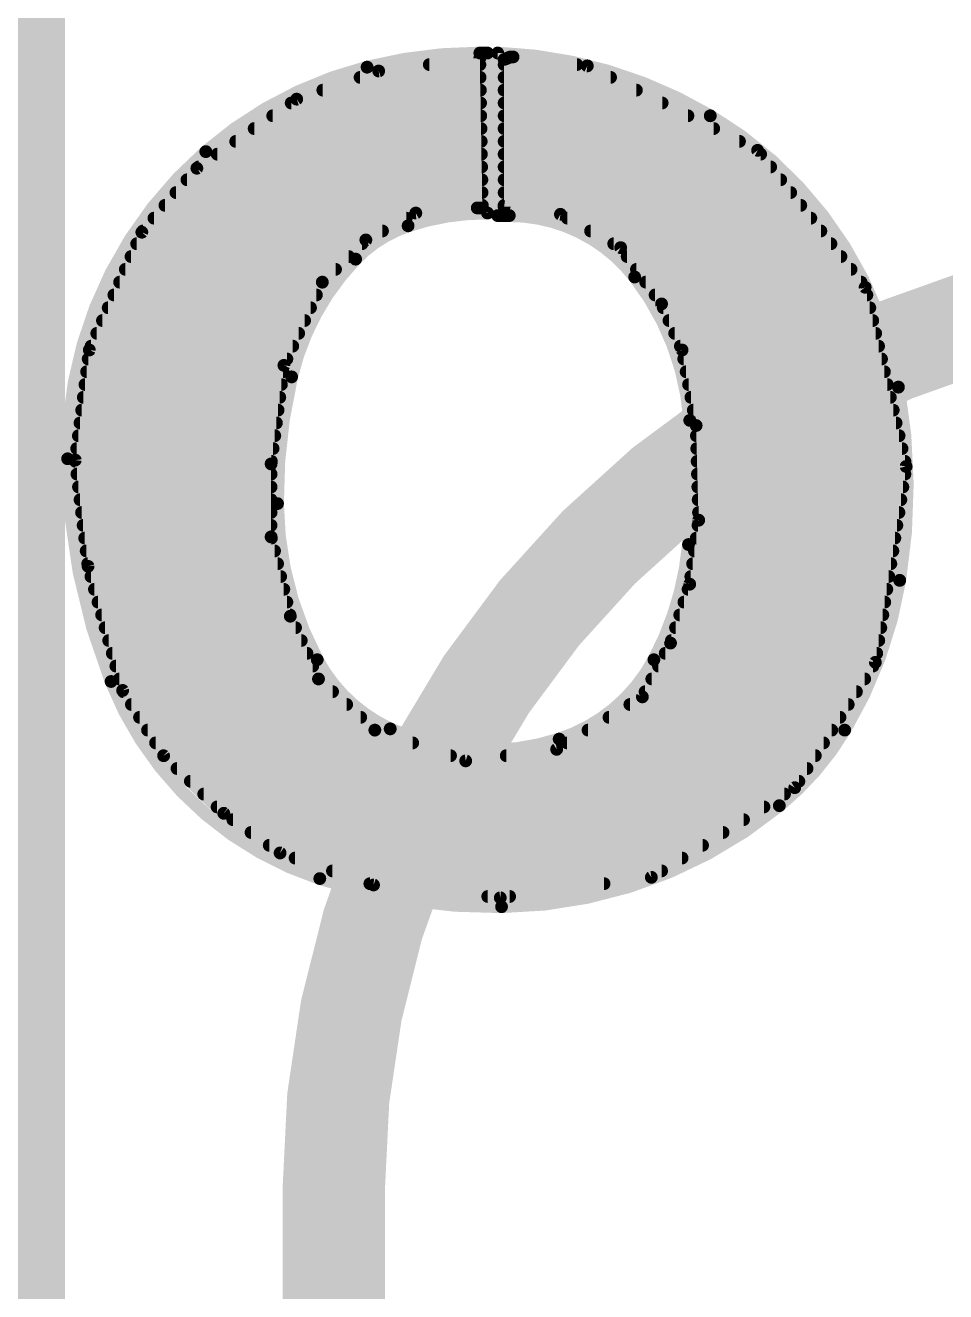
# Model space of a CAD drawing. Extents: x 0 to 48, y -23 to 79.
# Drawn here: x 17.168 to 18.994, y 39.907 to 42.42 of the extents above; entities that cross this region are included whole.
import ezdxf

# ---------------------------------------------------------------- set-up
doc = ezdxf.new("R2010")
doc.units = 0
for name, color, linetype in [('1', 12, 'CONTINUOUS'), ('16', 132, 'CONTINUOUS'), ('22', 40, 'CONTINUOUS')]:
    doc.layers.add(name, color=color, linetype=linetype)

msp = doc.modelspace()

# ---------------------------------------------------------------- linework, layer by layer
at = {"layer": '1'}
for points, const_width in [([(19.576, 41.91, 0.4142), (17.78, 40.114)], 0.2032), ([(17.8308, 40.114, 1), (17.7292, 40.114)], 0.1016), ([(17.7292, 40.114, 1), (17.8308, 40.114)], 0.1016)]:
    msp.add_lwpolyline(points, format="xyb", dxfattribs=dict(at, const_width=const_width))
at = {"layer": '1', "const_width": 0.2032}
msp.add_lwpolyline([(17.78, 40.114), (17.78, 31.006)], dxfattribs=at)
at = {"layer": '16', "const_width": 0.2032}
msp.add_lwpolyline([(17.145, 13.97), (17.145, 57.785)], dxfattribs=at)
at = {"layer": '22'}
for points, const_width in [([(18.0696, 42.3647, 0.0624), (17.846, 42.3367)], 0.0254), ([(18.0696, 42.371, 1), (18.0696, 42.3584)], 0.0127), ([(18.0696, 42.3584, 1), (18.0696, 42.371)], 0.0127), ([(18.0912, 42.3647, 1), (18.0785, 42.3647)], 0.0127), ([(18.0848, 42.3584, 1), (18.0848, 42.371)], 0.0127), ([(18.1115, 42.3647, 1), (18.0987, 42.3647)], 0.0127), ([(18.5268, 42.2402, 0.1246), (18.1051, 42.3647)], 0.0254), ([(18.1053, 42.371, 1), (18.1049, 42.3584)], 0.0127), ([(17.846, 42.3367, 0.1172), (17.526, 42.1691)], 0.0254), ([(17.8444, 42.3429, 1), (17.8476, 42.3305)], 0.0127), ([(17.8476, 42.3305, 1), (17.8444, 42.3429)], 0.0127), ([(17.9693, 42.3481, 1), (17.9693, 42.3355)], 0.0127), ([(18.0759, 42.3546, 1), (18.0633, 42.3544)], 0.0127), ([(18.0704, 42.3482, 1), (18.0688, 42.3608)], 0.0127), ([(18.0698, 42.3355, 1), (18.0698, 42.3481)], 0.0127), ([(18.1242, 42.352, 1), (18.1115, 42.352)], 0.0127), ([(18.1155, 42.3579, 1), (18.1201, 42.3461)], 0.0127), ([(18.1178, 42.3481, 1), (18.1178, 42.3355)], 0.0127), ([(18.1305, 42.3633, 1), (18.1305, 42.3507)], 0.0127), ([(18.1328, 42.3511, 1), (18.1282, 42.3629)], 0.0127), ([(18.1364, 42.3633, 1), (18.1348, 42.3507)], 0.0127), ([(18.1356, 42.3507, 1), (18.1356, 42.3633)], 0.0127), ([(18.2621, 42.3355, 1), (18.2621, 42.3481)], 0.0127), ([(18.2857, 42.345, 1), (18.2801, 42.3336)], 0.0127), ([(18.2821, 42.333, 1), (18.2837, 42.3456)], 0.0127), ([(17.832, 42.3227, 1), (17.832, 42.3101)], 0.0127), ([(17.8681, 42.3354, 1), (17.8697, 42.3228)], 0.0127), ([(17.871, 42.3231, 1), (17.8668, 42.3351)], 0.0127), ([(18.0702, 42.3101, 1), (18.0702, 42.3227)], 0.0127), ([(18.1178, 42.3227, 1), (18.1178, 42.3101)], 0.0127), ([(18.329, 42.3101, 1), (18.329, 42.3227)], 0.0127), ([(17.7581, 42.2974, 1), (17.7581, 42.2847)], 0.0127), ([(18.0707, 42.2847, 1), (18.0707, 42.2974)], 0.0127), ([(18.1178, 42.2974, 1), (18.1178, 42.2847)], 0.0127), ([(18.3802, 42.2847, 1), (18.3802, 42.2974)], 0.0127), ([(17.6953, 42.2719, 1), (17.6953, 42.2593)], 0.0127), ([(17.7042, 42.2792, 1), (17.7084, 42.2672)], 0.0127), ([(17.7099, 42.268, 1), (17.7027, 42.2784)], 0.0127), ([(18.0711, 42.2593, 1), (18.0711, 42.2719)], 0.0127), ([(18.1178, 42.2719, 1), (18.1178, 42.2593)], 0.0127), ([(18.4314, 42.2593, 1), (18.4314, 42.2719)], 0.0127), ([(17.6586, 42.2465, 1), (17.6586, 42.2339)], 0.0127), ([(18.0715, 42.2339, 1), (18.0715, 42.2465)], 0.0127), ([(18.1178, 42.2465, 1), (18.1178, 42.2339)], 0.0127), ([(18.4825, 42.2339, 1), (18.4825, 42.2465)], 0.0127), ([(18.9001, 41.7017, 0.2183), (18.5268, 42.2402)], 0.0254), ([(18.53, 42.2457, 1), (18.5236, 42.2347)], 0.0127), ([(18.5236, 42.2347, 1), (18.53, 42.2457)], 0.0127), ([(17.6219, 42.2212, 1), (17.6219, 42.2085)], 0.0127), ([(18.072, 42.2085, 1), (18.072, 42.2212)], 0.0127), ([(18.1178, 42.2212, 1), (18.1178, 42.2085)], 0.0127), ([(18.5337, 42.2085, 1), (18.5337, 42.2212)], 0.0127), ([(17.5852, 42.1957, 1), (17.5852, 42.1831)], 0.0127), ([(18.0724, 42.1831, 1), (18.0724, 42.1957)], 0.0127), ([(18.1178, 42.1957, 1), (18.1178, 42.1831)], 0.0127), ([(18.5848, 42.1831, 1), (18.5848, 42.1957)], 0.0127), ([(17.526, 42.1691, 0.2195), (17.2517, 41.5595)], 0.0254), ([(17.5218, 42.1739, 1), (17.5302, 42.1643)], 0.0127), ([(17.5302, 42.1643, 1), (17.5218, 42.1739)], 0.0127), ([(17.5485, 42.1703, 1), (17.5485, 42.1577)], 0.0127), ([(18.0728, 42.1577, 1), (18.0728, 42.1703)], 0.0127), ([(18.1178, 42.1703, 1), (18.1178, 42.1577)], 0.0127), ([(18.6257, 42.1755, 1), (18.6157, 42.1677)], 0.0127), ([(18.6179, 42.1659, 1), (18.6235, 42.1773)], 0.0127), ([(18.6267, 42.1577, 1), (18.6267, 42.1703)], 0.0127), ([(17.5046, 42.1413, 1), (17.5118, 42.1309)], 0.0127), ([(17.513, 42.132, 1), (17.5034, 42.1402)], 0.0127), ([(17.5118, 42.145, 1), (17.5118, 42.1323)], 0.0127), ([(18.0732, 42.1323, 1), (18.0732, 42.145)], 0.0127), ([(18.1178, 42.145, 1), (18.1178, 42.1323)], 0.0127), ([(18.6466, 42.1323, 1), (18.6466, 42.145)], 0.0127), ([(17.4885, 42.1195, 1), (17.4885, 42.1069)], 0.0127), ([(18.0737, 42.1069, 1), (18.0737, 42.1195)], 0.0127), ([(18.1178, 42.1195, 1), (18.1178, 42.1069)], 0.0127), ([(18.6666, 42.1069, 1), (18.6666, 42.1195)], 0.0127), ([(17.4667, 42.0941, 1), (17.4667, 42.0815)], 0.0127), ([(18.0741, 42.0815, 1), (18.0741, 42.0941)], 0.0127), ([(18.1178, 42.0941, 1), (18.1178, 42.0815)], 0.0127), ([(18.6865, 42.0815, 1), (18.6865, 42.0941)], 0.0127), ([(17.4448, 42.0688, 1), (17.4448, 42.0561)], 0.0127), ([(18.0745, 42.0561, 1), (18.0745, 42.0688)], 0.0127), ([(18.1178, 42.0688, 1), (18.1178, 42.0561)], 0.0127), ([(18.1187, 42.0662, 1), (18.1169, 42.0536)], 0.0127), ([(18.7064, 42.0561, 1), (18.7064, 42.0688)], 0.0127), ([(17.423, 42.0433, 1), (17.423, 42.0307)], 0.0127), ([(18.0848, 42.0472, 0.0828), (17.9273, 42.0218)], 0.0254), ([(17.9237, 42.0307, 1), (17.9237, 42.0433)], 0.0127), ([(17.9421, 42.0535, 1), (17.9431, 42.0409)], 0.0127), ([(17.9456, 42.0416, 1), (17.9396, 42.0528)], 0.0127), ([(18.0645, 42.0637, 1), (18.0645, 42.051)], 0.0127), ([(18.065, 42.051, 1), (18.064, 42.0636)], 0.0127), ([(18.0683, 42.0572, 1), (18.0809, 42.0574)], 0.0127), ([(18.0746, 42.051, 1), (18.0746, 42.0637)], 0.0127), ([(18.0785, 42.0472, 1), (18.0912, 42.0472)], 0.0127), ([(18.0848, 42.0409, 1), (18.0848, 42.0535)], 0.0127), ([(18.0987, 42.0421, 1), (18.1115, 42.0421)], 0.0127), ([(18.1051, 42.0485, 1), (18.1051, 42.0358)], 0.0127), ([(18.1115, 42.0599, 1), (18.1242, 42.0599)], 0.0127), ([(18.3769, 41.9202, 0.2316), (18.128, 42.0421)], 0.0254), ([(18.128, 42.0484, 1), (18.128, 42.0358)], 0.0127), ([(18.128, 42.0358, 1), (18.128, 42.0485)], 0.0127), ([(18.2327, 42.0502, 1), (18.2265, 42.039)], 0.0127), ([(18.2287, 42.0383, 1), (18.2305, 42.0509)], 0.0127), ([(18.2433, 42.0433, 1), (18.2433, 42.0307)], 0.0127), ([(18.7264, 42.0307, 1), (18.7264, 42.0433)], 0.0127), ([(17.4048, 42.0065, 1), (17.3932, 42.0117)], 0.0127), ([(17.4012, 42.0179, 1), (17.4012, 42.0053)], 0.0127), ([(17.9273, 42.0218, 0.1209), (17.8232, 41.9557)], 0.0254), ([(17.8765, 42.0053, 1), (17.8765, 42.0179)], 0.0127), ([(17.9253, 42.0278, 1), (17.9293, 42.0158)], 0.0127), ([(17.9293, 42.0158, 1), (17.9253, 42.0278)], 0.0127), ([(18.2893, 42.0179, 1), (18.2893, 42.0053)], 0.0127), ([(18.7463, 42.0053, 1), (18.7463, 42.0179)], 0.0127), ([(17.3888, 41.9926, 1), (17.3888, 41.9799)], 0.0127), ([(17.3942, 42.0132, 1), (17.4038, 42.005)], 0.0127), ([(17.8357, 41.9799, 1), (17.8357, 41.9926)], 0.0127), ([(17.8405, 41.9994, 1), (17.8465, 41.9882)], 0.0127), ([(17.8479, 41.9892, 1), (17.8391, 41.9984)], 0.0127), ([(18.3353, 41.9926, 1), (18.3353, 41.9799)], 0.0127), ([(18.7663, 41.9799, 1), (18.7663, 41.9926)], 0.0127), ([(17.3775, 41.9671, 1), (17.3775, 41.9545)], 0.0127), ([(17.8095, 41.9545, 1), (17.8095, 41.9671)], 0.0127), ([(18.3541, 41.9823, 1), (18.3439, 41.9749)], 0.0127), ([(18.3459, 41.973, 1), (18.3521, 41.9842)], 0.0127), ([(18.3619, 41.9671, 1), (18.3619, 41.9545)], 0.0127), ([(18.7862, 41.9545, 1), (18.7862, 41.9671)], 0.0127), ([(17.3662, 41.9417, 1), (17.3662, 41.9291)], 0.0127), ([(17.8232, 41.9557, 0.1342), (17.6962, 41.722)], 0.0254), ([(17.7833, 41.9291, 1), (17.7833, 41.9417)], 0.0127), ([(17.8186, 41.9601, 1), (17.8278, 41.9513)], 0.0127), ([(17.8278, 41.9513, 1), (17.8186, 41.9601)], 0.0127), ([(18.3804, 41.9417, 1), (18.3804, 41.9291)], 0.0127), ([(18.8062, 41.9291, 1), (18.8062, 41.9417)], 0.0127), ([(17.3549, 41.9164, 1), (17.3549, 41.9037)], 0.0127), ([(17.7527, 41.9146, 1), (17.7615, 41.9054)], 0.0127), ([(17.7629, 41.9073, 1), (17.7513, 41.9127)], 0.0127), ([(17.7571, 41.9037, 1), (17.7571, 41.9164)], 0.0127), ([(18.4861, 41.6357, 0.1478), (18.3769, 41.9202)], 0.0254), ([(18.3819, 41.9241, 1), (18.3719, 41.9163)], 0.0127), ([(18.3719, 41.9163, 1), (18.3819, 41.9241)], 0.0127), ([(18.3988, 41.9164, 1), (18.3988, 41.9037)], 0.0127), ([(18.8261, 41.9037, 1), (18.8261, 41.9164)], 0.0127), ([(17.3435, 41.8909, 1), (17.3435, 41.8783)], 0.0127), ([(17.7454, 41.8783, 1), (17.7454, 41.8909)], 0.0127), ([(18.4173, 41.8909, 1), (18.4173, 41.8783)], 0.0127), ([(18.8403, 41.9012, 1), (18.8279, 41.8984)], 0.0127), ([(18.8291, 41.8959, 1), (18.8391, 41.9037)], 0.0127), ([(18.8376, 41.8783, 1), (18.8376, 41.8909)], 0.0127), ([(17.3322, 41.8655, 1), (17.3322, 41.8529)], 0.0127), ([(17.7337, 41.8529, 1), (17.7337, 41.8655)], 0.0127), ([(18.436, 41.8694, 1), (18.4244, 41.8642)], 0.0127), ([(18.4251, 41.8631, 1), (18.4353, 41.8705)], 0.0127), ([(18.4336, 41.8655, 1), (18.4336, 41.8529)], 0.0127), ([(18.8434, 41.8529, 1), (18.8434, 41.8655)], 0.0127), ([(17.3209, 41.8402, 1), (17.3209, 41.8275)], 0.0127), ([(17.7219, 41.8275, 1), (17.7219, 41.8402)], 0.0127), ([(18.4449, 41.8402, 1), (18.4449, 41.8275)], 0.0127), ([(18.8492, 41.8275, 1), (18.8492, 41.8402)], 0.0127), ([(17.3096, 41.8147, 1), (17.3096, 41.8021)], 0.0127), ([(17.7102, 41.8021, 1), (17.7102, 41.8147)], 0.0127), ([(18.4562, 41.8147, 1), (18.4562, 41.8021)], 0.0127), ([(18.855, 41.8021, 1), (18.855, 41.8147)], 0.0127), ([(17.2983, 41.7893, 1), (17.2983, 41.7767)], 0.0127), ([(17.6985, 41.7767, 1), (17.6985, 41.7893)], 0.0127), ([(18.4675, 41.7893, 1), (18.4675, 41.7767)], 0.0127), ([(18.8608, 41.7767, 1), (18.8608, 41.7893)], 0.0127), ([(17.2926, 41.764, 1), (17.2926, 41.7513)], 0.0127), ([(17.3012, 41.7746, 1), (17.2886, 41.7762)], 0.0127), ([(17.2891, 41.778, 1), (17.3007, 41.7728)], 0.0127), ([(17.6868, 41.7513, 1), (17.6868, 41.764)], 0.0127), ([(18.4771, 41.7766, 1), (18.4647, 41.7742)], 0.0127), ([(18.4651, 41.7728, 1), (18.4767, 41.778)], 0.0127), ([(18.4742, 41.764, 1), (18.4742, 41.7513)], 0.0127), ([(18.8666, 41.7513, 1), (18.8666, 41.764)], 0.0127), ([(17.2894, 41.7385, 1), (17.2894, 41.7259)], 0.0127), ([(17.6751, 41.7476, 1), (17.6867, 41.7422)], 0.0127), ([(17.6872, 41.7441, 1), (17.6746, 41.7457)], 0.0127), ([(17.6792, 41.7259, 1), (17.6792, 41.7385)], 0.0127), ([(18.4789, 41.7385, 1), (18.4789, 41.7259)], 0.0127), ([(18.8724, 41.7259, 1), (18.8724, 41.7385)], 0.0127), ([(17.2861, 41.7131, 1), (17.2861, 41.7005)], 0.0127), ([(17.6962, 41.722, 0.0602), (17.6682, 41.4706)], 0.0254), ([(17.676, 41.7005, 1), (17.676, 41.7131)], 0.0127), ([(17.69, 41.7235, 1), (17.7024, 41.7205)], 0.0127), ([(17.7024, 41.7205, 1), (17.69, 41.7235)], 0.0127), ([(18.4837, 41.7131, 1), (18.4837, 41.7005)], 0.0127), ([(18.8782, 41.7005, 1), (18.8782, 41.7131)], 0.0127), ([(17.2829, 41.6878, 1), (17.2829, 41.6751)], 0.0127), ([(17.6727, 41.6751, 1), (17.6727, 41.6878)], 0.0127), ([(18.4884, 41.6878, 1), (18.4884, 41.6751)], 0.0127), ([(18.884, 41.6751, 1), (18.884, 41.6878)], 0.0127), ([(18.9027, 41.3182, 0.0851), (18.9001, 41.7017)], 0.0254), ([(18.9064, 41.7028, 1), (18.8938, 41.7006)], 0.0127), ([(18.8938, 41.7006, 1), (18.9064, 41.7028)], 0.0127), ([(17.2796, 41.6623, 1), (17.2796, 41.6497)], 0.0127), ([(17.6694, 41.6497, 1), (17.6694, 41.6623)], 0.0127), ([(18.4931, 41.6623, 1), (18.4931, 41.6497)], 0.0127), ([(18.8898, 41.6497, 1), (18.8898, 41.6623)], 0.0127), ([(17.2763, 41.6369, 1), (17.2763, 41.6243)], 0.0127), ([(17.6661, 41.6243, 1), (17.6661, 41.6369)], 0.0127), ([(18.4836, 41.3893, 0.0416), (18.4861, 41.6357)], 0.0254), ([(18.4924, 41.6362, 1), (18.4798, 41.6352)], 0.0127), ([(18.4978, 41.6369, 1), (18.4978, 41.6243)], 0.0127), ([(18.8956, 41.6243, 1), (18.8956, 41.6369)], 0.0127), ([(18.4798, 41.6352, 1), (18.4924, 41.6362)], 0.0127), ([(18.5051, 41.6257, 1), (18.4925, 41.6253)], 0.0127), ([(18.4926, 41.6243, 1), (18.505, 41.6267)], 0.0127), ([(17.2731, 41.6116, 1), (17.2731, 41.5989)], 0.0127), ([(17.6628, 41.5989, 1), (17.6628, 41.6116)], 0.0127), ([(18.4993, 41.6116, 1), (18.4993, 41.5989)], 0.0127), ([(18.9015, 41.5989, 1), (18.9015, 41.6116)], 0.0127), ([(17.2517, 41.5595, 0.092), (17.338, 41.1175)], 0.0254), ([(17.258, 41.5596, 1), (17.2454, 41.5594)], 0.0127), ([(17.2732, 41.5577, 1), (17.2606, 41.5561)], 0.0127), ([(17.2698, 41.5861, 1), (17.2698, 41.5735)], 0.0127), ([(17.6595, 41.5735, 1), (17.6595, 41.5861)], 0.0127), ([(18.5, 41.5861, 1), (18.5, 41.5735)], 0.0127), ([(18.9073, 41.5735, 1), (18.9073, 41.5861)], 0.0127), ([(17.2454, 41.5594, 1), (17.258, 41.5596)], 0.0127), ([(17.2606, 41.5577, 1), (17.2732, 41.5561)], 0.0127), ([(17.2672, 41.5607, 1), (17.2672, 41.5481)], 0.0127), ([(17.6619, 41.5493, 1), (17.6491, 41.5493)], 0.0127), ([(17.6492, 41.5501, 1), (17.6618, 41.5485)], 0.0127), ([(17.6562, 41.5481, 1), (17.6562, 41.5607)], 0.0127), ([(18.5007, 41.5607, 1), (18.5007, 41.5481)], 0.0127), ([(18.9217, 41.5432, 1), (18.9091, 41.5452)], 0.0127), ([(18.9092, 41.5428, 1), (18.9216, 41.5456)], 0.0127), ([(18.9131, 41.5481, 1), (18.9131, 41.5607)], 0.0127), ([(17.2703, 41.5354, 1), (17.2703, 41.5227)], 0.0127), ([(17.6555, 41.5227, 1), (17.6555, 41.5354)], 0.0127), ([(18.5014, 41.5354, 1), (18.5014, 41.5227)], 0.0127), ([(18.913, 41.5227, 1), (18.913, 41.5354)], 0.0127), ([(17.2733, 41.5099, 1), (17.2733, 41.4973)], 0.0127), ([(17.6555, 41.4973, 1), (17.6555, 41.5099)], 0.0127), ([(18.5021, 41.5099, 1), (18.5021, 41.4973)], 0.0127), ([(18.909, 41.4973, 1), (18.909, 41.5099)], 0.0127), ([(17.2764, 41.4845, 1), (17.2764, 41.4719)], 0.0127), ([(17.6555, 41.4719, 1), (17.6555, 41.4845)], 0.0127), ([(17.6682, 41.4706, 0.1204), (17.747, 41.1607)], 0.0254), ([(17.6745, 41.4707, 1), (17.6619, 41.4705)], 0.0127), ([(17.6619, 41.4705, 1), (17.6745, 41.4707)], 0.0127), ([(18.5028, 41.4845, 1), (18.5028, 41.4719)], 0.0127), ([(18.905, 41.4719, 1), (18.905, 41.4845)], 0.0127), ([(17.2794, 41.4592, 1), (17.2794, 41.4465)], 0.0127), ([(17.6555, 41.4465, 1), (17.6555, 41.4592)], 0.0127), ([(18.5035, 41.4592, 1), (18.5035, 41.4465)], 0.0127), ([(18.5102, 41.4367, 1), (18.4976, 41.4385)], 0.0127), ([(18.4976, 41.4374, 1), (18.5102, 41.4378)], 0.0127), ([(18.9011, 41.4465, 1), (18.9011, 41.4592)], 0.0127), ([(17.2825, 41.4337, 1), (17.2825, 41.4211)], 0.0127), ([(17.6617, 41.406, 1), (17.6493, 41.403)], 0.0127), ([(17.6555, 41.4211, 1), (17.6555, 41.4337)], 0.0127), ([(18.5025, 41.4337, 1), (18.5025, 41.4211)], 0.0127), ([(18.8971, 41.4211, 1), (18.8971, 41.4337)], 0.0127), ([(17.2856, 41.4083, 1), (17.2856, 41.3957)], 0.0127), ([(17.6491, 41.4045, 1), (17.6619, 41.4045)], 0.0127), ([(17.6561, 41.3957, 1), (17.6561, 41.4083)], 0.0127), ([(18.415, 41.1607, 0.0995), (18.4836, 41.3893)], 0.0254), ([(18.4899, 41.3887, 1), (18.4773, 41.3899)], 0.0127), ([(18.4773, 41.3899, 1), (18.4899, 41.3887)], 0.0127), ([(18.4989, 41.4083, 1), (18.4989, 41.3957)], 0.0127), ([(18.8931, 41.3957, 1), (18.8931, 41.4083)], 0.0127), ([(17.2886, 41.383, 1), (17.2886, 41.3703)], 0.0127), ([(17.6623, 41.3703, 1), (17.6623, 41.383)], 0.0127), ([(18.4954, 41.383, 1), (18.4954, 41.3703)], 0.0127), ([(18.8891, 41.3703, 1), (18.8891, 41.383)], 0.0127), ([(17.2917, 41.3575, 1), (17.2917, 41.3449)], 0.0127), ([(17.2984, 41.3478, 1), (17.2862, 41.3444)], 0.0127), ([(17.286, 41.3453, 1), (17.2986, 41.3469)], 0.0127), ([(17.6684, 41.3449, 1), (17.6684, 41.3575)], 0.0127), ([(18.4918, 41.3575, 1), (18.4918, 41.3449)], 0.0127), ([(18.8851, 41.3449, 1), (18.8851, 41.3575)], 0.0127), ([(17.298, 41.3321, 1), (17.298, 41.3195)], 0.0127), ([(17.6745, 41.3195, 1), (17.6745, 41.3321)], 0.0127), ([(18.4798, 41.3115, 1), (18.4924, 41.3097)], 0.0127), ([(18.4921, 41.3086, 1), (18.4801, 41.3126)], 0.0127), ([(18.4882, 41.3321, 1), (18.4882, 41.3195)], 0.0127), ([(18.7935, 41.021, 0.0949), (18.9027, 41.3182)], 0.0254), ([(18.8811, 41.3195, 1), (18.8811, 41.3321)], 0.0127), ([(18.909, 41.3172, 1), (18.8964, 41.3192)], 0.0127), ([(18.8964, 41.3192, 1), (18.909, 41.3172)], 0.0127), ([(17.305, 41.3068, 1), (17.305, 41.2941)], 0.0127), ([(17.6807, 41.2941, 1), (17.6807, 41.3068)], 0.0127), ([(18.4828, 41.3068, 1), (18.4828, 41.2941)], 0.0127), ([(18.8771, 41.2941, 1), (18.8771, 41.3068)], 0.0127), ([(17.3121, 41.2813, 1), (17.3121, 41.2687)], 0.0127), ([(17.6868, 41.2687, 1), (17.6868, 41.2813)], 0.0127), ([(18.4745, 41.2813, 1), (18.4745, 41.2687)], 0.0127), ([(18.8731, 41.2687, 1), (18.8731, 41.2813)], 0.0127), ([(17.3192, 41.2559, 1), (17.3192, 41.2433)], 0.0127), ([(17.6994, 41.2497, 1), (17.6878, 41.2445)], 0.0127), ([(17.6874, 41.2456, 1), (17.6998, 41.2486)], 0.0127), ([(17.693, 41.2433, 1), (17.693, 41.2559)], 0.0127), ([(18.4662, 41.2559, 1), (18.4662, 41.2433)], 0.0127), ([(18.8692, 41.2433, 1), (18.8692, 41.2559)], 0.0127), ([(17.3262, 41.2306, 1), (17.3262, 41.2179)], 0.0127), ([(17.7039, 41.2179, 1), (17.7039, 41.2306)], 0.0127), ([(18.4579, 41.2306, 1), (18.4579, 41.2179)], 0.0127), ([(18.8652, 41.2179, 1), (18.8652, 41.2306)], 0.0127), ([(17.3333, 41.2051, 1), (17.3333, 41.1925)], 0.0127), ([(17.7153, 41.1925, 1), (17.7153, 41.2051)], 0.0127), ([(18.442, 41.1957, 1), (18.454, 41.1917)], 0.0127), ([(18.4536, 41.1908, 1), (18.4424, 41.1966)], 0.0127), ([(18.4497, 41.2051, 1), (18.4497, 41.1925)], 0.0127), ([(18.8612, 41.1925, 1), (18.8612, 41.2051)], 0.0127), ([(17.3404, 41.1797, 1), (17.3404, 41.1671)], 0.0127), ([(17.7267, 41.1671, 1), (17.7267, 41.1797)], 0.0127), ([(17.747, 41.1607, 0.1633), (17.8918, 41.0235)], 0.0254), ([(17.7526, 41.1637, 1), (17.7414, 41.1577)], 0.0127), ([(17.7414, 41.1577, 1), (17.7526, 41.1637)], 0.0127), ([(18.227, 41.0032, 0.1942), (18.415, 41.1607)], 0.0254), ([(18.4094, 41.1637, 1), (18.4206, 41.1577)], 0.0127), ([(18.4206, 41.1577, 1), (18.4094, 41.1637)], 0.0127), ([(18.4374, 41.1797, 1), (18.4374, 41.1671)], 0.0127), ([(18.8597, 41.1522, 1), (18.8491, 41.159)], 0.0127), ([(18.8572, 41.1671, 1), (18.8572, 41.1797)], 0.0127), ([(17.3475, 41.1544, 1), (17.3475, 41.1417)], 0.0127), ([(17.7381, 41.1417, 1), (17.7381, 41.1544)], 0.0127), ([(18.4241, 41.1544, 1), (18.4241, 41.1417)], 0.0127), ([(18.8481, 41.1566, 1), (18.8607, 41.1546)], 0.0127), ([(18.8495, 41.1417, 1), (18.8495, 41.1544)], 0.0127), ([(17.338, 41.1175, 0.2224), (17.7521, 40.7264)], 0.0254), ([(17.3439, 41.1198, 1), (17.3321, 41.1152)], 0.0127), ([(17.3321, 41.1152, 1), (17.3439, 41.1198)], 0.0127), ([(17.3545, 41.1289, 1), (17.3545, 41.1163)], 0.0127), ([(17.7538, 41.1273, 1), (17.7452, 41.1179)], 0.0127), ([(17.7437, 41.12, 1), (17.7553, 41.1252)], 0.0127), ([(17.7495, 41.1163, 1), (17.7495, 41.1289)], 0.0127), ([(18.4108, 41.1289, 1), (18.4108, 41.1163)], 0.0127), ([(18.8332, 41.1163, 1), (18.8332, 41.1289)], 0.0127), ([(17.3663, 41.1031, 1), (17.3555, 41.0963)], 0.0127), ([(17.3548, 41.098, 1), (17.367, 41.1014)], 0.0127), ([(17.3625, 41.1035, 1), (17.3625, 41.0909)], 0.0127), ([(17.7775, 41.0909, 1), (17.7775, 41.1035)], 0.0127), ([(18.3865, 41.0899, 1), (18.3977, 41.0841)], 0.0127), ([(18.3954, 41.0816, 1), (18.3888, 41.0924)], 0.0127), ([(18.3974, 41.1035, 1), (18.3974, 41.0909)], 0.0127), ([(18.8169, 41.0909, 1), (18.8169, 41.1035)], 0.0127), ([(17.3784, 41.0782, 1), (17.3784, 41.0655)], 0.0127), ([(17.8054, 41.0655, 1), (17.8054, 41.0782)], 0.0127), ([(18.3673, 41.0782, 1), (18.3673, 41.0655)], 0.0127), ([(18.8005, 41.0655, 1), (18.8005, 41.0782)], 0.0127), ([(17.3944, 41.0527, 1), (17.3944, 41.0401)], 0.0127), ([(17.8333, 41.0401, 1), (17.8333, 41.0527)], 0.0127), ([(18.3258, 41.0527, 1), (18.3258, 41.0401)], 0.0127), ([(18.7842, 41.0401, 1), (18.7842, 41.0527)], 0.0127), ([(17.4103, 41.0273, 1), (17.4103, 41.0147)], 0.0127), ([(17.8633, 41.027, 1), (17.8593, 41.015)], 0.0127), ([(17.857, 41.0163, 1), (17.8656, 41.0257)], 0.0127), ([(17.8613, 41.0147, 1), (17.8613, 41.0273)], 0.0127), ([(17.8918, 41.0235, 0.1897), (18.227, 41.0032)], 0.0254), ([(17.8945, 41.0293, 1), (17.8891, 41.0177)], 0.0127), ([(17.8891, 41.0177, 1), (17.8945, 41.0293)], 0.0127), ([(18.225, 41.0092, 1), (18.229, 40.9972)], 0.0127), ([(18.229, 40.9972, 1), (18.225, 41.0092)], 0.0127), ([(18.2843, 41.0273, 1), (18.2843, 41.0147)], 0.0127), ([(18.6639, 40.8711, 0.0859), (18.7935, 41.021)], 0.0254), ([(18.7679, 41.0147, 1), (18.7679, 41.0273)], 0.0127), ([(18.7881, 41.0243, 1), (18.7989, 41.0177)], 0.0127), ([(18.7989, 41.0177, 1), (18.7881, 41.0243)], 0.0127), ([(17.4263, 41.002, 1), (17.4263, 40.9893)], 0.0127), ([(17.9364, 40.9893, 1), (17.9364, 41.002)], 0.0127), ([(18.2187, 40.9883, 1), (18.2253, 40.9775)], 0.0127), ([(18.2228, 40.9766, 1), (18.2212, 40.9892)], 0.0127), ([(18.2428, 41.002, 1), (18.2428, 40.9893)], 0.0127), ([(18.7515, 40.9893, 1), (18.7515, 41.002)], 0.0127), ([(17.4466, 40.9748, 1), (17.4378, 40.9656)], 0.0127), ([(17.4422, 40.9766, 1), (17.4422, 40.9639)], 0.0127), ([(17.4368, 40.9668, 1), (17.4476, 40.9736)], 0.0127), ([(18.0115, 40.9639, 1), (18.0115, 40.9766)], 0.0127), ([(18.0408, 40.9663, 1), (18.0424, 40.9537)], 0.0127), ([(18.0396, 40.954, 1), (18.0436, 40.966)], 0.0127), ([(18.122, 40.9766, 1), (18.122, 40.9639)], 0.0127), ([(18.7352, 40.9639, 1), (18.7352, 40.9766)], 0.0127), ([(17.4687, 40.9511, 1), (17.4687, 40.9385)], 0.0127), ([(18.7189, 40.9385, 1), (18.7189, 40.9511)], 0.0127), ([(17.4953, 40.9258, 1), (17.4953, 40.9131)], 0.0127), ([(18.6891, 40.9101, 1), (18.6997, 40.9033)], 0.0127), ([(18.6978, 40.9013, 1), (18.691, 40.9121)], 0.0127), ([(18.7026, 40.9131, 1), (18.7026, 40.9258)], 0.0127), ([(17.5218, 40.9004, 1), (17.5218, 40.8877)], 0.0127), ([(18.6741, 40.8877, 1), (18.6741, 40.9004)], 0.0127), ([(17.5483, 40.8749, 1), (17.5483, 40.8623)], 0.0127), ([(17.5653, 40.8611, 1), (17.5579, 40.8507)], 0.0127), ([(17.5572, 40.8513, 1), (17.566, 40.8605)], 0.0127), ([(18.1127, 40.6705, 0.1703), (18.6639, 40.8711)], 0.0254), ([(18.6334, 40.8623, 1), (18.6334, 40.8749)], 0.0127), ([(18.6599, 40.876, 1), (18.6679, 40.8662)], 0.0127), ([(18.6679, 40.8662, 1), (18.6599, 40.876)], 0.0127), ([(17.5796, 40.8496, 1), (17.5796, 40.8369)], 0.0127), ([(18.5928, 40.8369, 1), (18.5928, 40.8496)], 0.0127), ([(17.6157, 40.8242, 1), (17.6157, 40.8115)], 0.0127), ([(18.5522, 40.8115, 1), (18.5522, 40.8242)], 0.0127), ([(17.6517, 40.7987, 1), (17.6517, 40.7861)], 0.0127), ([(17.6754, 40.7832, 1), (17.6712, 40.7712)], 0.0127), ([(17.6696, 40.772, 1), (17.677, 40.7824)], 0.0127), ([(18.5115, 40.7861, 1), (18.5115, 40.7987)], 0.0127), ([(17.7031, 40.7734, 1), (17.7031, 40.7607)], 0.0127), ([(18.4709, 40.7607, 1), (18.4709, 40.7734)], 0.0127), ([(17.7521, 40.7264, 0.083), (18.1127, 40.6705)], 0.0254), ([(17.7541, 40.7324, 1), (17.7501, 40.7204)], 0.0127), ([(17.7501, 40.7204, 1), (17.7541, 40.7324)], 0.0127), ([(17.7772, 40.748, 1), (17.7772, 40.7353)], 0.0127), ([(18.4065, 40.7343, 1), (18.4133, 40.7235)], 0.0127), ([(18.4108, 40.7226, 1), (18.409, 40.7352)], 0.0127), ([(18.4302, 40.7353, 1), (18.4302, 40.748)], 0.0127), ([(17.8514, 40.7225, 1), (17.8514, 40.7099)], 0.0127), ([(17.8593, 40.72, 1), (17.8581, 40.7074)], 0.0127), ([(17.8566, 40.7077, 1), (17.8608, 40.7197)], 0.0127), ([(18.3162, 40.7099, 1), (18.3162, 40.7225)], 0.0127), ([(18.0854, 40.6972, 1), (18.0854, 40.6845)], 0.0127), ([(18.1093, 40.6946, 1), (18.1111, 40.682)], 0.0127), ([(18.1096, 40.682, 1), (18.1108, 40.6946)], 0.0127), ([(18.1287, 40.6845, 1), (18.1287, 40.6972)], 0.0127), ([(18.1126, 40.6768, 1), (18.1128, 40.6642)], 0.0127), ([(18.1128, 40.6642, 1), (18.1126, 40.6768)], 0.0127)]:
    msp.add_lwpolyline(points, format="xyb", dxfattribs=dict(at, const_width=const_width))
at = {"layer": '22', "const_width": 0.0254}
for points in [[(18.0848, 42.3647), (18.0696, 42.3647)], [(18.0848, 42.0472), (18.0848, 42.3647)], [(18.1051, 42.3647), (18.1051, 42.0421)], [(18.0696, 42.3545), (17.8689, 42.3291)], [(17.9693, 42.3418), (18.0698, 42.3418)], [(18.0746, 42.0573), (18.0696, 42.3545)], [(18.1305, 42.357), (18.1178, 42.352)], [(18.1178, 42.352), (18.1178, 42.0599)], [(18.1178, 42.3418), (18.2621, 42.3418)], [(18.1356, 42.357), (18.1305, 42.357)], [(18.2829, 42.3393), (18.1356, 42.357)], [(18.6207, 42.1716), (18.2829, 42.3393)], [(17.8689, 42.3291), (17.7063, 42.2732)], [(17.832, 42.3164), (18.0702, 42.3164)], [(18.1178, 42.3164), (18.329, 42.3164)], [(17.7581, 42.291), (18.0707, 42.291)], [(18.1178, 42.291), (18.3802, 42.291)], [(17.7063, 42.2732), (17.5082, 42.1361)], [(17.6953, 42.2656), (18.0711, 42.2656)], [(18.1178, 42.2656), (18.4314, 42.2656)], [(17.6586, 42.2402), (18.0715, 42.2402)], [(18.1178, 42.2402), (18.4825, 42.2402)], [(17.6219, 42.2148), (18.072, 42.2148)], [(18.1178, 42.2148), (18.5337, 42.2148)], [(17.5852, 42.1894), (18.0724, 42.1894)], [(18.1178, 42.1894), (18.5848, 42.1894)], [(17.5485, 42.164), (18.0728, 42.164)], [(18.1178, 42.164), (18.6267, 42.164)], [(18.8341, 41.8998), (18.6207, 42.1716)], [(17.5082, 42.1361), (17.399, 42.0091)], [(17.5118, 42.1386), (18.0732, 42.1386)], [(18.1178, 42.1386), (18.6466, 42.1386)], [(17.4885, 42.1132), (18.0737, 42.1132)], [(18.1178, 42.1132), (18.6666, 42.1132)], [(17.4667, 42.0878), (18.0741, 42.0878)], [(18.1178, 42.0878), (18.6865, 42.0878)], [(17.4448, 42.0624), (18.0745, 42.0624)], [(18.1178, 42.0624), (18.7064, 42.0624)], [(18.1178, 42.0599), (18.2296, 42.0446)], [(17.423, 42.037), (17.9237, 42.037)], [(17.8435, 41.9938), (17.9426, 42.0472)], [(17.9426, 42.0472), (18.0645, 42.0573)], [(18.0645, 42.0573), (18.0746, 42.0573)], [(18.1051, 42.0421), (18.128, 42.0421)], [(18.2296, 42.0446), (18.349, 41.9786)], [(18.2433, 42.037), (18.7264, 42.037)], [(17.399, 42.0091), (17.2949, 41.7754)], [(17.4012, 42.0116), (17.8765, 42.0116)], [(18.2893, 42.0116), (18.7463, 42.0116)], [(17.3888, 41.9862), (17.8357, 41.9862)], [(17.7571, 41.91), (17.8435, 41.9938)], [(18.3353, 41.9862), (18.7663, 41.9862)], [(17.3775, 41.9608), (17.8095, 41.9608)], [(18.349, 41.9786), (18.4302, 41.8668)], [(18.3619, 41.9608), (18.7862, 41.9608)], [(17.3662, 41.9354), (17.7833, 41.9354)], [(18.3804, 41.9354), (18.8062, 41.9354)], [(17.3549, 41.91), (17.7571, 41.91)], [(17.6809, 41.7449), (17.7571, 41.91)], [(18.3988, 41.91), (18.8261, 41.91)], [(17.3435, 41.8846), (17.7454, 41.8846)], [(18.4173, 41.8846), (18.8376, 41.8846)], [(18.9154, 41.5442), (18.8341, 41.8998)], [(17.3322, 41.8592), (17.7337, 41.8592)], [(18.4302, 41.8668), (18.4709, 41.7754)], [(18.4336, 41.8592), (18.8434, 41.8592)], [(17.3209, 41.8338), (17.7219, 41.8338)], [(18.4449, 41.8338), (18.8492, 41.8338)], [(17.3096, 41.8084), (17.7102, 41.8084)], [(18.4562, 41.8084), (18.855, 41.8084)], [(17.2983, 41.783), (17.6985, 41.783)], [(18.4675, 41.783), (18.8608, 41.783)], [(17.2949, 41.7754), (17.2669, 41.5569)], [(17.2926, 41.7576), (17.6868, 41.7576)], [(18.4709, 41.7754), (18.4988, 41.6255)], [(18.4742, 41.7576), (18.8666, 41.7576)], [(17.2894, 41.7322), (17.6792, 41.7322)], [(17.6555, 41.5493), (17.6809, 41.7449)], [(18.4789, 41.7322), (18.8724, 41.7322)], [(17.2861, 41.7068), (17.676, 41.7068)], [(18.4837, 41.7068), (18.8782, 41.7068)], [(17.2829, 41.6814), (17.6727, 41.6814)], [(18.4884, 41.6814), (18.884, 41.6814)], [(17.2796, 41.656), (17.6694, 41.656)], [(18.4931, 41.656), (18.8898, 41.656)], [(17.2763, 41.6306), (17.6661, 41.6306)], [(18.4978, 41.6306), (18.8956, 41.6306)], [(18.4988, 41.6255), (18.5039, 41.4376)], [(17.2731, 41.6052), (17.6628, 41.6052)], [(18.4993, 41.6052), (18.9015, 41.6052)], [(17.2669, 41.5569), (17.2923, 41.3461)], [(17.2698, 41.5798), (17.6595, 41.5798)], [(18.5, 41.5798), (18.9073, 41.5798)], [(17.2672, 41.5544), (17.6562, 41.5544)], [(17.6555, 41.4045), (17.6555, 41.5493)], [(18.5007, 41.5544), (18.9131, 41.5544)], [(18.8544, 41.1556), (18.9154, 41.5442)], [(17.2703, 41.529), (17.6555, 41.529)], [(18.5014, 41.529), (18.913, 41.529)], [(17.2733, 41.5036), (17.6555, 41.5036)], [(18.5021, 41.5036), (18.909, 41.5036)], [(17.2764, 41.4782), (17.6555, 41.4782)], [(18.5028, 41.4782), (18.905, 41.4782)], [(17.2794, 41.4528), (17.6555, 41.4528)], [(18.5039, 41.4376), (18.4861, 41.3106)], [(18.5035, 41.4528), (18.9011, 41.4528)], [(17.2825, 41.4274), (17.6555, 41.4274)], [(17.6936, 41.2471), (17.6555, 41.4045)], [(18.5025, 41.4274), (18.8971, 41.4274)], [(17.2856, 41.402), (17.6561, 41.402)], [(18.4989, 41.402), (18.8931, 41.402)], [(17.2886, 41.3766), (17.6623, 41.3766)], [(18.4954, 41.3766), (18.8891, 41.3766)], [(17.2917, 41.3512), (17.6684, 41.3512)], [(17.2923, 41.3461), (17.3609, 41.0997)], [(18.4918, 41.3512), (18.8851, 41.3512)], [(17.298, 41.3258), (17.6745, 41.3258)], [(18.4861, 41.3106), (18.448, 41.1937)], [(18.4882, 41.3258), (18.8811, 41.3258)], [(17.305, 41.3004), (17.6807, 41.3004)], [(18.4828, 41.3004), (18.8771, 41.3004)], [(17.3121, 41.275), (17.6868, 41.275)], [(18.4745, 41.275), (18.8731, 41.275)], [(17.3192, 41.2496), (17.693, 41.2496)], [(17.7495, 41.1226), (17.6936, 41.2471)], [(18.4662, 41.2496), (18.8692, 41.2496)], [(17.3262, 41.2242), (17.7039, 41.2242)], [(18.4579, 41.2242), (18.8652, 41.2242)], [(17.3333, 41.1988), (17.7153, 41.1988)], [(18.448, 41.1937), (18.3921, 41.087)], [(18.4497, 41.1988), (18.8612, 41.1988)], [(17.3404, 41.1734), (17.7267, 41.1734)], [(18.4374, 41.1734), (18.8572, 41.1734)], [(18.6944, 40.9067), (18.8544, 41.1556)], [(17.3475, 41.148), (17.7381, 41.148)], [(18.4241, 41.148), (18.8495, 41.148)], [(17.3545, 41.1226), (17.7495, 41.1226)], [(17.8613, 41.021), (17.7495, 41.1226)], [(18.4108, 41.1226), (18.8332, 41.1226)], [(17.3609, 41.0997), (17.4422, 40.9702)], [(17.3625, 41.0972), (17.7775, 41.0972)], [(18.3921, 41.087), (18.222, 40.9829)], [(18.3974, 41.0972), (18.8169, 41.0972)], [(17.3784, 41.0718), (17.8054, 41.0718)], [(18.3673, 41.0718), (18.8005, 41.0718)], [(17.3944, 41.0464), (17.8333, 41.0464)], [(18.3258, 41.0464), (18.7842, 41.0464)], [(17.4103, 41.021), (17.8613, 41.021)], [(18.0416, 40.96), (17.8613, 41.021)], [(18.2843, 41.021), (18.7679, 41.021)], [(17.4263, 40.9956), (17.9364, 40.9956)], [(18.222, 40.9829), (18.0416, 40.96)], [(18.2428, 40.9956), (18.7515, 40.9956)], [(17.4422, 40.9702), (17.5616, 40.8559)], [(17.4422, 40.9702), (18.0115, 40.9702)], [(18.122, 40.9702), (18.7352, 40.9702)], [(17.4687, 40.9448), (18.7189, 40.9448)], [(17.4953, 40.9194), (18.7026, 40.9194)], [(18.4099, 40.7289), (18.6944, 40.9067)], [(17.5218, 40.894), (18.6741, 40.894)], [(17.5483, 40.8686), (18.6334, 40.8686)], [(17.5616, 40.8559), (17.6733, 40.7772)], [(17.5796, 40.8432), (18.5928, 40.8432)], [(17.6157, 40.8178), (18.5522, 40.8178)], [(17.6517, 40.7924), (18.5115, 40.7924)], [(17.6733, 40.7772), (17.8587, 40.7137)], [(17.7031, 40.767), (18.4709, 40.767)], [(17.7772, 40.7416), (18.4302, 40.7416)], [(18.1102, 40.6883), (18.4099, 40.7289)], [(17.8514, 40.7162), (18.3162, 40.7162)], [(17.8587, 40.7137), (18.1102, 40.6883)], [(18.0854, 40.6908), (18.1287, 40.6908)]]:
    msp.add_lwpolyline(points, dxfattribs=at)

doc.saveas('drawing.dxf')
